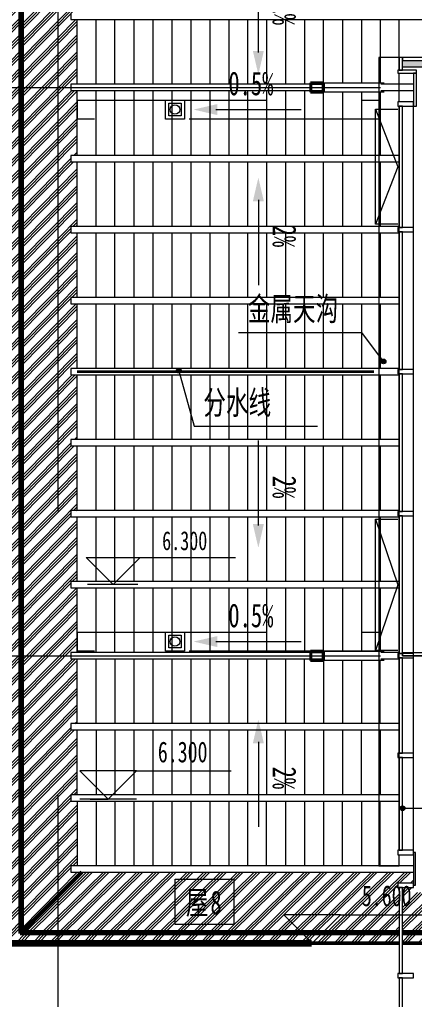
# Model space of a CAD drawing. Header units: millimetres. Extents: x 124696 to 347024, y 412631 to 564609.
# Drawn here: x 138562 to 144812, y 504910 to 520427 of the extents above; entities that cross this region are included whole.
import ezdxf

# ---------------------------------------------------------------- set-up
doc = ezdxf.new("R2010")
doc.units = ezdxf.units.MM
doc.header["$LTSCALE"] = 1500
doc.header["$MEASUREMENT"] = 0
for name, pattern in [('二层平面图$0$Aligning Line', [6.35, 3.175, -3.175]), ('二层平面图$0$IMPORT-216002', [3, 2, -1]), ('二层平面图$0$划线 2mm', [3.6, 2, -1.6]), ('二层平面图$0$虚线_6_3 mm', [9, 6, -3]), ('二层平面图$0$轴网线_12_3_3_3 mm', [21, 12, -3, 3, -3]), ('二层平面图$0$隐藏线', [7.14375, 4.7625, -2.38125])]:
    doc.linetypes.add(name, pattern=pattern)
doc.layers.add('0-建筑底图', color=7, linetype='Continuous')
for name, color, linetype, lineweight in [('二层平面图$0$0-1', 7, 'Continuous', 5), ('二层平面图$0$A-ANNO-IDEN-LEVL', 3, 'Continuous', 15), ('二层平面图$0$A-FLOR-HRAL', 71, 'Continuous', 9), ('二层平面图$0$A-LINE', 7, 'Continuous', 9), ('二层平面图$0$A-LINE-1', 7, '二层平面图$0$IMPORT-216002', 9), ('二层平面图$0$A-LINE-4', 7, '二层平面图$0$Aligning Line', 100), ('二层平面图$0$A-LINE-5', 7, '二层平面图$0$隐藏线', 9), ('二层平面图$0$A-LINE-6', 7, '二层平面图$0$虚线_6_3 mm', 35), ('二层平面图$0$A-NORM-MODEL-1', 9, 'Continuous', 9), ('二层平面图$0$A-ROOF', 241, 'Continuous', 9), ('二层平面图$0$A-ROOF-3', 50, 'Continuous', 50), ('二层平面图$0$A-ROOF-GRID-1', 9, 'Continuous', 9), ('二层平面图$0$A-WALL-2', 170, 'Continuous', 20), ('二层平面图$0$A-WALL-CURT-PANEL-2', 7, 'Continuous', 9), ('二层平面图$0$A-WALL-CURT-PANEL-3', 140, 'Continuous', 9), ('二层平面图$0$A-WALL-CURT-STILE-2', 7, 'Continuous', 9), ('二层平面图$0$A-WALL-CURT-STILE-3', 7, 'Continuous', 9), ('二层平面图$0$A-WINDOW', 51, 'Continuous', 9), ('二层平面图$0$A-WINDOW-1', 51, '二层平面图$0$划线 2mm', 9), ('二层平面图$0$ANNO-DOTE-1', 10, '二层平面图$0$轴网线_12_3_3_3 mm', 15), ('二层平面图$0$ANNO-TEXT', 7, 'Continuous', 15), ('二层平面图$0$ANNO-TEXT-1', 1, 'Continuous', 15), ('二层平面图$0$ANNO-TEXT-2', 210, 'Continuous', 15), ('二层平面图$0$S-BEAM', 4, 'Continuous', 9), ('二层平面图$0$S-BEAM-1', 7, 'Continuous', 9), ('二层平面图$0$S-BEAM-2', 130, 'Continuous', 35), ('二层平面图$0$WALL-HATCH', 252, 'Continuous', 9)]:
    doc.layers.add(name, color=color, linetype=linetype, lineweight=lineweight)
doc.styles.add('二层平面图$0$黑体', font='simhei.ttf', dxfattribs={"width": 0.7, "height": 375})
doc.styles.add('二层平面图$0$黑体_5', font='simhei.ttf', dxfattribs={"width": 0.7, "height": 330})
doc.styles.add('二层平面图$0$黑体_7', font='simhei.ttf', dxfattribs={"width": 0.7, "height": 300})
pattern_1 = [(45, (0, 0), (-132.58252, 132.58252), []), (45, (46.88, 0), (0, 265.16504), []), (45, (-46.88, 0), (0, 265.16504), [])]

# ---------------------------------------------------------------- blocks, each defined once
blk = doc.blocks.new('二层平面图$0$屋顶檐口1 - 屋顶檐口1-2761451-104-2F')
at = {"layer": '二层平面图$0$A-ROOF-GRID-1'}
h = blk.add_hatch(dxfattribs=at)
h.set_pattern_fill('FP_47', color=256, style=0, pattern_type=2)
h.set_pattern_definition(pattern_1)
h.paths.add_polyline_path([(-6750, 49450), (-600, 49450), (-600, 49600), (-6600, 49600), (-6600, 89850), (9000, 89850), (9000, 90000), (-6750, 90000), (-6750, 49568)])
h.paths.add_polyline_path([(8912, 49450), (8965, 49450), (8965, 49600), (-550, 49600), (-550, 49450), (8831, 49450)])
h = blk.add_hatch(dxfattribs=at)
h.set_pattern_fill('FP_47', color=256, style=0, pattern_type=2)
h.set_pattern_definition(pattern_1)
h.paths.add_polyline_path([(298, 49600), (8965, 49600), (8965, 49630), (-550, 49630), (-550, 49600)])
h.paths.add_polyline_path([(-6600, 49600), (-600, 49600), (-600, 49630), (-6570, 49630), (-6570, 89820), (9000, 89820), (9000, 89850), (-6600, 89850), (-6600, 49630)])
h = blk.add_hatch(dxfattribs=at)
h.set_pattern_fill('FP_59', color=256, style=0, pattern_type=2)
h.set_pattern_definition([(45.483, (-164.18, 0), (-130.36585, 132.58287), []), (45.483, (-118.09, 0), (-0.00014, 265.16527), []), (45.483, (-210.27, 0), (-0.00014, 265.16527), [])])
h.paths.add_polyline_path([(-6570, 49630), (-5625, 50575), (-5800, 50575), (-5800, 50675), (-5700, 50675), (-5700, 51700), (-5800, 51700), (-5800, 51800), (-5700, 51800), (-5700, 52825), (-5800, 52825), (-5800, 52925), (-5700, 52925), (-5700, 53950), (-5800, 53950), (-5800, 54050), (-5700, 54050), (-5700, 55075), (-5800, 55075), (-5800, 55175), (-5700, 55175), (-5700, 56200), (-5800, 56200), (-5800, 56300), (-5700, 56300), (-5700, 57325), (-5800, 57325), (-5800, 57425), (-5700, 57425), (-5700, 58450), (-5800, 58450), (-5800, 58550), (-5700, 58550), (-5700, 59575), (-5800, 59575), (-5800, 59675), (-5700, 59675), (-5700, 60700), (-5800, 60700), (-5800, 60800), (-5700, 60800), (-5700, 61825), (-5800, 61825), (-5800, 61925), (-5700, 61925), (-5700, 62950), (-5800, 62950), (-5800, 63050), (-5700, 63050), (-5700, 64075), (-5800, 64075), (-5800, 64175), (-5700, 64175), (-5700, 65200), (-5800, 65200), (-5800, 65300), (-5700, 65300), (-5700, 66325), (-5800, 66325), (-5800, 66425), (-5700, 66425), (-5700, 67450), (-5800, 67450), (-5800, 67550), (-5700, 67550), (-5700, 68575), (-5800, 68575), (-5800, 68675), (-5700, 68675), (-5700, 69700), (-5800, 69700), (-5800, 69800), (-5700, 69800), (-5700, 70825), (-5800, 70825), (-5800, 70925), (-5700, 70925), (-5700, 71950), (-5800, 71950), (-5800, 72050), (-5700, 72050), (-5700, 73075), (-5800, 73075), (-5800, 73175), (-5700, 73175), (-5700, 74200), (-5800, 74200), (-5800, 74300), (-5700, 74300), (-5700, 75325), (-5800, 75325), (-5800, 75425), (-5700, 75425), (-5700, 76450), (-5800, 76450), (-5800, 76550), (-5700, 76550), (-5700, 77575), (-5800, 77575), (-5800, 77675), (-5700, 77675), (-5700, 78700), (-5800, 78700), (-5800, 78800), (-5700, 78800), (-5700, 79825), (-5800, 79825), (-5800, 79925), (-5700, 79925), (-5700, 80950), (-5800, 80950), (-5800, 81050), (-5700, 81050), (-5700, 82075), (-5800, 82075), (-5800, 82175), (-5700, 82175), (-5700, 83200), (-5800, 83200), (-5800, 83300), (-5700, 83300), (-5700, 84325), (-5800, 84325), (-5800, 84425), (-5700, 84425), (-5700, 85450), (-5800, 85450), (-5800, 85550), (-5700, 85550), (-5700, 86575), (-5800, 86575), (-5800, 86675), (-5700, 86675), (-5700, 87700), (-5800, 87700), (-5800, 87800), (-5700, 87800), (-5700, 88825), (-5800, 88825), (-5800, 88925), (-5675, 88925), (-6570, 89820), (-6570, 50575)])
h = blk.add_hatch(dxfattribs=at)
h.set_pattern_fill('FP_60', color=256, style=0, pattern_type=2)
h.set_pattern_definition([(44.517, (0, 1699.22), (-132.5829, 130.36585), []), (44.517, (46.88, 1699.22), (0.00024, 260.73226), []), (44.517, (-46.88, 1699.22), (0.00024, 260.73226), [])])
h.paths.add_polyline_path([(-6570, 49630), (-600, 49630), (-600, 50330), (-625, 50330), (-625, 50400), (-375, 50400), (-375, 50575), (-5625, 50575), (-5800, 50400)])
h.paths.add_polyline_path([(2215, 49630), (8965, 49630), (8966, 50138), (8972, 50159), (8984, 50173), (9000, 50179), (9000, 50250), (6785, 50250), (6785, 50225), (6715, 50225), (6715, 50250), (4535, 50250), (4535, 50225), (4465, 50225), (4465, 50250), (2285, 50250), (2285, 50225), (2215, 50225), (2215, 50250), (35, 50250), (35, 50225), (-35, 50225), (-35, 50250), (-345, 50250), (-345, 50365), (-375, 50365), (-375, 50330), (-550, 50330), (-550, 49630), (1679, 49630)])
h.paths.add_polyline_path([(8625, 50350), (8675, 50350), (8675, 50400), (8625, 50400)])
h.paths.add_polyline_path([(8625, 50400), (8625, 50475), (8400, 50475), (8400, 50400), (8582, 50400)])
at = {"layer": '二层平面图$0$A-ROOF-3'}
for p, q in [((-6600, 49600), (-6600, 89850)), ((-6570, 49630), (-6570, 89820)), ((-6570, 49630), (-5625, 50575)), ((-600, 49600), (-6600, 49600)), ((-600, 49630), (-6570, 49630)), ((8965, 49630), (-550, 49630)), ((8965, 49600), (-550, 49600)), ((-600, 49450), (-6750, 49450)), ((8965, 49450), (-550, 49450))]:
    blk.add_line(p, q, dxfattribs=at)
blk = doc.blocks.new('二层平面图$0$SHS-Roof-center_rvt-1-104-2F')
at = {"layer": '二层平面图$0$A-NORM-MODEL-1'}
for p, q in [((-5800, 64175), (-5800, 64075)), ((-5800, 64075), (0, 64075)), ((-5700, 63050), (-5700, 64075)), ((-5400, 63050), (-5400, 64075)), ((-5100, 63050), (-5100, 64075)), ((-4800, 64075), (-4800, 63050)), ((-4500, 64075), (-4500, 63050)), ((-4200, 64075), (-4200, 63050)), ((-3900, 64075), (-3900, 63050)), ((-3600, 64075), (-3600, 63050)), ((-3300, 64075), (-3300, 63050)), ((-3000, 64075), (-3000, 63050)), ((-2700, 64075), (-2700, 63050)), ((-2400, 64075), (-2400, 63050)), ((-2100, 64075), (-2100, 63050)), ((-1800, 63075), (-1800, 64075)), ((-1500, 64075), (-1500, 63075)), ((-1200, 64075), (-1200, 63075)), ((-900, 64075), (-900, 63075)), ((-600, 63475), (-600, 64075)), ((-600, 63050), (-600, 63225)), ((-5800, 63050), (-5800, 62950)), ((-2006, 63050), (-5800, 63050)), ((-375, 63050), (-894, 63050)), ((-5800, 62950), (-2006, 62950)), ((-5700, 61925), (-5700, 62950)), ((-5400, 61925), (-5400, 62950)), ((-5100, 61925), (-5100, 62950)), ((-4800, 62950), (-4800, 61925)), ((-4500, 62950), (-4500, 61925)), ((-4200, 62950), (-4200, 61925)), ((-3900, 62950), (-3900, 61925)), ((-3600, 62950), (-3600, 61925)), ((-3300, 62950), (-3300, 61925)), ((-3000, 62950), (-3000, 61925)), ((-2700, 62950), (-2700, 61925)), ((-2400, 62950), (-2400, 61925)), ((-2100, 62950), (-2100, 61925)), ((-1800, 61925), (-1800, 62925)), ((-1500, 62925), (-1500, 61925)), ((-1200, 62925), (-1200, 61925)), ((-900, 62925), (-900, 61925)), ((-894, 62950), (-375, 62950)), ((-600, 62775), (-600, 62950)), ((-5800, 61925), (-5800, 61825)), ((-600, 61925), (-5800, 61925)), ((-5800, 61825), (-600, 61825)), ((-5700, 60800), (-5700, 61825)), ((-5400, 60800), (-5400, 61825)), ((-5100, 60800), (-5100, 61825)), ((-4800, 61825), (-4800, 60800)), ((-4500, 61825), (-4500, 60800)), ((-4200, 61825), (-4200, 60800)), ((-3900, 61825), (-3900, 60800)), ((-3600, 61825), (-3600, 60800)), ((-3300, 61825), (-3300, 60800)), ((-3000, 61825), (-3000, 60800)), ((-2700, 61825), (-2700, 60800)), ((-2400, 61825), (-2400, 60800)), ((-2100, 61825), (-2100, 60800)), ((-1800, 60800), (-1800, 61825)), ((-1500, 61825), (-1500, 60800)), ((-1200, 61825), (-1200, 60800)), ((-900, 61825), (-900, 60800)), ((-5800, 60800), (-5800, 60700)), ((-600, 60800), (-5800, 60800)), ((-5800, 60700), (-600, 60700)), ((-5700, 59675), (-5700, 60700)), ((-5400, 59675), (-5400, 60700)), ((-5100, 59675), (-5100, 60700)), ((-4800, 60700), (-4800, 59675)), ((-4500, 60700), (-4500, 59675)), ((-4200, 60700), (-4200, 59675)), ((-3900, 60700), (-3900, 59675)), ((-3600, 60700), (-3600, 59675)), ((-3300, 60700), (-3300, 59675)), ((-3000, 60700), (-3000, 59675)), ((-2700, 60700), (-2700, 59675)), ((-2400, 60700), (-2400, 59675)), ((-2100, 60700), (-2100, 59675)), ((-1800, 59675), (-1800, 60700)), ((-1500, 60700), (-1500, 59675)), ((-1200, 60700), (-1200, 59675)), ((-900, 60700), (-900, 59675)), ((-5800, 59675), (-5800, 59575)), ((-600, 59675), (-5800, 59675)), ((-5800, 59575), (-600, 59575)), ((-5700, 58550), (-5700, 59575)), ((-5400, 58550), (-5400, 59575)), ((-5100, 58550), (-5100, 59575)), ((-4800, 59575), (-4800, 58550)), ((-4500, 59575), (-4500, 58550)), ((-4200, 59575), (-4200, 58550)), ((-3900, 59575), (-3900, 58550)), ((-3600, 59575), (-3600, 58550)), ((-3300, 59575), (-3300, 58550)), ((-3000, 59575), (-3000, 58550)), ((-2700, 59575), (-2700, 58550)), ((-2400, 59575), (-2400, 58550)), ((-2100, 59575), (-2100, 58550)), ((-1800, 58550), (-1800, 59575)), ((-1500, 59575), (-1500, 58550)), ((-1200, 59575), (-1200, 58550)), ((-900, 59575), (-900, 58550)), ((-5800, 58550), (-5800, 58450)), ((-600, 58550), (-5800, 58550)), ((-5800, 58450), (-600, 58450)), ((-5700, 57425), (-5700, 58450)), ((-5400, 57425), (-5400, 58450)), ((-5100, 57425), (-5100, 58450)), ((-4800, 58450), (-4800, 57425)), ((-4500, 58450), (-4500, 57425)), ((-4200, 58450), (-4200, 57425)), ((-3900, 58450), (-3900, 57425)), ((-3600, 58450), (-3600, 57425)), ((-3300, 58450), (-3300, 57425)), ((-3000, 58450), (-3000, 57425)), ((-2700, 58450), (-2700, 57425)), ((-2400, 58450), (-2400, 57425)), ((-2100, 58450), (-2100, 57425)), ((-1800, 57425), (-1800, 58450)), ((-1500, 58450), (-1500, 57425)), ((-1200, 58450), (-1200, 57425)), ((-900, 58450), (-900, 57425)), ((-5800, 57425), (-5800, 57325)), ((-600, 57425), (-5800, 57425)), ((-5800, 57325), (-600, 57325)), ((-5700, 56300), (-5700, 57325)), ((-5400, 56300), (-5400, 57325)), ((-5100, 56300), (-5100, 57325)), ((-4800, 57325), (-4800, 56300)), ((-4500, 57325), (-4500, 56300)), ((-4200, 57325), (-4200, 56300)), ((-3900, 57325), (-3900, 56300)), ((-3600, 57325), (-3600, 56300)), ((-3300, 57325), (-3300, 56300)), ((-3000, 57325), (-3000, 56300)), ((-2700, 57325), (-2700, 56300)), ((-2400, 57325), (-2400, 56300)), ((-2100, 57325), (-2100, 56300)), ((-1800, 56300), (-1800, 57325)), ((-1500, 57325), (-1500, 56300)), ((-1200, 57325), (-1200, 56300)), ((-900, 57325), (-900, 56300)), ((-5800, 56300), (-5800, 56200)), ((-600, 56300), (-5800, 56300)), ((-5800, 56200), (-600, 56200)), ((-5700, 55175), (-5700, 56200)), ((-5400, 55175), (-5400, 56200)), ((-5100, 55175), (-5100, 56200)), ((-4800, 56200), (-4800, 55175)), ((-4500, 56200), (-4500, 55175)), ((-4200, 56200), (-4200, 55175)), ((-3900, 56200), (-3900, 55175)), ((-3600, 56200), (-3600, 55175)), ((-3300, 56200), (-3300, 55175)), ((-3000, 56200), (-3000, 55175)), ((-2700, 56200), (-2700, 55175)), ((-2400, 56200), (-2400, 55175)), ((-2100, 56200), (-2100, 55175)), ((-1800, 55175), (-1800, 56200)), ((-1500, 56200), (-1500, 55175)), ((-1200, 56200), (-1200, 55175)), ((-900, 56200), (-900, 55175)), ((-5800, 55175), (-5800, 55075)), ((-600, 55175), (-5800, 55175)), ((-5800, 55075), (-600, 55075)), ((-5700, 54050), (-5700, 55075)), ((-5400, 54050), (-5400, 55075)), ((-5100, 54050), (-5100, 55075)), ((-4800, 55075), (-4800, 54050)), ((-4500, 55075), (-4500, 54050)), ((-4200, 55075), (-4200, 54050)), ((-3900, 55075), (-3900, 54050)), ((-3600, 55075), (-3600, 54050)), ((-3300, 55075), (-3300, 54050)), ((-3000, 55075), (-3000, 54050)), ((-2700, 55075), (-2700, 54050)), ((-2400, 55075), (-2400, 54050)), ((-2100, 55075), (-2100, 54050)), ((-1800, 54075), (-1800, 55075)), ((-1500, 55075), (-1500, 54075)), ((-1200, 55075), (-1200, 54075)), ((-900, 55075), (-900, 54075)), ((-5800, 54050), (-5800, 53950)), ((-2006, 54050), (-5800, 54050)), ((-600, 54050), (-894, 54050)), ((-5800, 53950), (-2006, 53950)), ((-5700, 52925), (-5700, 53950)), ((-5400, 52925), (-5400, 53950)), ((-5100, 53950), (-5100, 52925)), ((-4800, 53950), (-4800, 52925)), ((-4500, 53950), (-4500, 52925)), ((-4200, 53950), (-4200, 52925)), ((-3900, 53950), (-3900, 52925)), ((-3600, 53950), (-3600, 52925)), ((-3300, 53950), (-3300, 52925)), ((-3000, 53950), (-3000, 52925)), ((-2700, 53950), (-2700, 52925)), ((-2400, 53950), (-2400, 52925)), ((-2100, 52925), (-2100, 53950)), ((-1800, 53925), (-1800, 52925)), ((-1500, 53925), (-1500, 52925)), ((-1200, 53925), (-1200, 52925)), ((-900, 52925), (-900, 53925)), ((-894, 53950), (-600, 53950)), ((-5800, 52925), (-5800, 52825)), ((-600, 52925), (-5800, 52925)), ((-5800, 52825), (-600, 52825)), ((-5700, 51800), (-5700, 52825)), ((-5400, 52825), (-5400, 51800)), ((-5100, 52825), (-5100, 51800)), ((-4800, 52825), (-4800, 51800)), ((-4500, 52825), (-4500, 51800)), ((-4200, 52825), (-4200, 51800)), ((-3900, 52825), (-3900, 51800)), ((-3600, 52825), (-3600, 51800)), ((-3300, 52825), (-3300, 51800)), ((-3000, 52825), (-3000, 51800)), ((-2700, 52825), (-2700, 51800)), ((-2400, 51800), (-2400, 52825)), ((-2100, 52825), (-2100, 51800)), ((-1800, 52825), (-1800, 51800)), ((-1500, 52825), (-1500, 51800)), ((-1200, 51800), (-1200, 52825)), ((-900, 52825), (-900, 51800)), ((-5800, 51800), (-5800, 51700)), ((-600, 51800), (-5800, 51800)), ((-5800, 51700), (-600, 51700)), ((-5700, 51700), (-5700, 50675)), ((-5400, 51700), (-5400, 50675)), ((-5100, 51700), (-5100, 50675)), ((-4800, 51700), (-4800, 50675)), ((-4500, 51700), (-4500, 50675)), ((-4200, 51700), (-4200, 50675)), ((-3900, 51700), (-3900, 50675)), ((-3600, 51700), (-3600, 50675)), ((-3300, 51700), (-3300, 50675)), ((-3000, 51700), (-3000, 50675)), ((-2700, 50675), (-2700, 51700)), ((-2400, 51700), (-2400, 50675)), ((-2100, 51700), (-2100, 50675)), ((-1800, 51700), (-1800, 50675)), ((-1500, 50675), (-1500, 51700)), ((-1200, 51700), (-1200, 50675)), ((-900, 50675), (-900, 51700)), ((-5800, 50675), (-5800, 50575)), ((-375, 50675), (-5800, 50675)), ((-5800, 50575), (-375, 50575))]:
    blk.add_line(p, q, dxfattribs=at)
at = {"layer": '二层平面图$0$A-ROOF'}
blk.add_blockref('二层平面图$0$屋顶檐口1 - 屋顶檐口1-2761451-104-2F', (0, 0), dxfattribs=at)
blk = doc.blocks.new('二层平面图$0$S-梁-钢-箱形1 - _-150x150x10x10-2196449-104-2F')
at = {"layer": '二层平面图$0$S-BEAM-1'}
h = blk.add_hatch(color=256, dxfattribs=at)
h.paths.add_polyline_path([(-1794, 62925), (-1794, 63075), (-2006, 63075), (-2006, 62925)])
h.paths.add_polyline_path([(-1808, 62935), (-1992, 62935), (-1992, 63065), (-1808, 63065)])
for p, q in [((-1794, 63075), (-839, 63075)), ((-839, 62925), (-1794, 62925))]:
    blk.add_line(p, q, dxfattribs=at)
at = {"layer": '二层平面图$0$S-BEAM-2'}
for p, q in [((-1794, 63075), (-2006, 63075)), ((-2006, 63075), (-2006, 62925)), ((-1992, 62935), (-1992, 63065)), ((-1992, 63065), (-1808, 63065)), ((-1808, 63065), (-1808, 62935)), ((-1794, 62925), (-1794, 63075)), ((-2006, 62925), (-1794, 62925)), ((-1808, 62935), (-1992, 62935))]:
    blk.add_line(p, q, dxfattribs=at)
blk = doc.blocks.new('二层平面图$0$SHS-Structure-Center_rvt-1-104-2F')
at = {"layer": '二层平面图$0$S-BEAM'}
for p in [(0, 0), (0, -9000)]:
    blk.add_blockref('二层平面图$0$S-梁-钢-箱形1 - _-150x150x10x10-2196449-104-2F', p, dxfattribs=at)
blk = doc.blocks.new('二层平面图$0$矩形竖梃 - 幕墙龙骨_70_250-12648378-104-2F')
at = {"layer": '二层平面图$0$A-WALL-CURT-STILE-3'}
for p, q in [((-35, 225), (35, 225)), ((-35, -25), (-35, 225)), ((35, 225), (35, -25)), ((35, -25), (-35, -25))]:
    blk.add_line(p, q, dxfattribs=at)
blk = doc.blocks.new('二层平面图$0$系统嵌板 - 深灰色蜂窝铝板-12125649-104-2F')
at = {"layer": '二层平面图$0$A-WALL-CURT-PANEL-3'}
for p, q in [((260, 50), (-260, 50)), ((-260, 50), (-260, 0)), ((-260, 0), (260, 0)), ((260, 0), (260, 50))]:
    blk.add_line(p, q, dxfattribs=at)
blk = doc.blocks.new('二层平面图$0$系统嵌板 - 深灰色蜂窝铝板-12126403-104-2F')
at = {"layer": '二层平面图$0$A-WALL-CURT-PANEL-3'}
for p, q in [((150, 50), (-150, 50)), ((-150, 50), (-150, 0)), ((-150, 0), (150, 0)), ((150, 0), (150, 50))]:
    blk.add_line(p, q, dxfattribs=at)
blk = doc.blocks.new('二层平面图$0$系统嵌板 - 00S-玻璃-V31-104-2F')
at = {"layer": '二层平面图$0$A-WALL-CURT-PANEL-3'}
for p, q in [((960, 0), (-960, 0)), ((-960, 0), (-960, -50)), ((960, -50), (960, 0)), ((-960, -50), (960, -50))]:
    blk.add_line(p, q, dxfattribs=at)
blk = doc.blocks.new('二层平面图$0$系统嵌板 - 00S-玻璃-13162144-104-2F')
at = {"layer": '二层平面图$0$A-WALL-CURT-PANEL-3'}
for p, q in [((735, 0), (-735, 0)), ((-735, 0), (-735, -50)), ((735, -50), (735, 0)), ((-735, -50), (735, -50))]:
    blk.add_line(p, q, dxfattribs=at)
blk = doc.blocks.new('二层平面图$0$矩形竖梃 - 幕墙龙骨_70_250-11634305-104-2F')
at = {"layer": '二层平面图$0$A-WALL-CURT-STILE-3'}
for p, q in [((-35, 225), (35, 225)), ((-35, -25), (-35, 225)), ((35, 225), (35, -25)), ((35, -25), (-35, -25))]:
    blk.add_line(p, q, dxfattribs=at)
blk = doc.blocks.new('二层平面图$0$系统嵌板 - 00S-玻璃-12648651-104-2F')
at = {"layer": '二层平面图$0$A-WALL-CURT-PANEL-3'}
for p, q in [((680, 0), (-680, 0)), ((-680, 0), (-680, -50)), ((680, -50), (680, 0)), ((-680, -50), (680, -50))]:
    blk.add_line(p, q, dxfattribs=at)
blk = doc.blocks.new('二层平面图$0$A-嵌板_上悬铝窗 - 幕墙上悬开启-12494508-104-2F')
at = {"layer": '二层平面图$0$A-WINDOW-1'}
for p, q in [((0, 25), (-1040, 375)), ((-1040, 375), (1040, 375)), ((-1040, 25), (-1040, 375)), ((1040, 375), (0, 25)), ((1040, 375), (1040, 25))]:
    blk.add_line(p, q, dxfattribs=at)
blk = doc.blocks.new('二层平面图$0$A-嵌板_上悬铝窗 - 幕墙上悬开启-12648506-104-2F')
at = {"layer": '二层平面图$0$A-WINDOW-1'}
for p, q in [((0, 25), (-910, 375)), ((-910, 375), (910, 375)), ((-910, 25), (-910, 375)), ((910, 375), (0, 25)), ((910, 375), (910, 25))]:
    blk.add_line(p, q, dxfattribs=at)
blk = doc.blocks.new('二层平面图$0$系统嵌板 - 00S-玻璃-12648677-104-2F')
at = {"layer": '二层平面图$0$A-WALL-CURT-PANEL-3'}
for p, q in [((1087.5, 0), (-1087.5, 0)), ((-1087.5, 0), (-1087.5, -50)), ((1087.5, -50), (1087.5, 0)), ((-1087.5, -50), (1087.5, -50))]:
    blk.add_line(p, q, dxfattribs=at)
blk = doc.blocks.new('二层平面图$0$系统嵌板 - 深灰色蜂窝铝板_中凹槽_-11874423-104-2F')
at = {"layer": '二层平面图$0$A-WALL-CURT-PANEL-3'}
for p, q in [((260, -225), (-260, -225)), ((-260, -225), (-260, -255)), ((-260, -255), (260, -255)), ((260, -255), (260, -225))]:
    blk.add_line(p, q, dxfattribs=at)
blk = doc.blocks.new('二层平面图$0$系统嵌板 - 00S-玻璃-13162148-104-2F')
at = {"layer": '二层平面图$0$A-WALL-CURT-PANEL-3'}
for p, q in [((752.5, 0), (-752.5, 0)), ((-752.5, 0), (-752.5, -50)), ((752.5, -50), (752.5, 0)), ((-752.5, -50), (752.5, -50))]:
    blk.add_line(p, q, dxfattribs=at)
blk = doc.blocks.new('二层平面图$0$系统嵌板 - 00S-玻璃-12648439-104-2F')
at = {"layer": '二层平面图$0$A-WALL-CURT-PANEL-3'}
for p, q in [((1090, 0), (-1090, 0)), ((-1090, 0), (-1090, -50)), ((1090, -50), (1090, 0)), ((-1090, -50), (1090, -50))]:
    blk.add_line(p, q, dxfattribs=at)
blk = doc.blocks.new('二层平面图$0$矩形竖梃 - 幕墙龙骨_70_250-12648441-104-2F')
at = {"layer": '二层平面图$0$A-WALL-CURT-STILE-3'}
for p, q in [((-70, 225), (0, 225)), ((-70, -25), (-70, 225)), ((0, 225), (0, -25)), ((0, -25), (-70, -25))]:
    blk.add_line(p, q, dxfattribs=at)
blk = doc.blocks.new('二层平面图$0$顶部扶栏类型 - 顶部扶栏_内部_-6831250-104-2F')
at = {"layer": '二层平面图$0$A-FLOR-HRAL'}
for p, q in [((-550, 54000), (-550, 54050)), ((-550, 54050), (2850, 54050)), ((2850, 54000), (-550, 54000)), ((2850, 54050), (2850, 54000))]:
    blk.add_line(p, q, dxfattribs=at)
blk = doc.blocks.new('二层平面图$0$顶部扶栏类型 - 顶部扶栏_内部_-V178-104-2F')
at = {"layer": '二层平面图$0$A-FLOR-HRAL'}
for p, q in [((-550, 54050), (-550, 54000)), ((-550, 54050), (2850, 54050)), ((-550, 54000), (2850, 54000)), ((2850, 54050), (2850, 54000))]:
    blk.add_line(p, q, dxfattribs=at)
blk = doc.blocks.new('二层平面图$0$钢板肋 - 钢板肋-7805324-104-2F')
at = {"layer": '二层平面图$0$A-WALL-CURT-PANEL-2'}
for p, q in [((392, -814), (396, -807)), ((392, -814), (511, -879)), ((515, -872), (396, -807)), ((511, -879), (515, -872)), ((511, -879), (2483, -1963)), ((2487, -1956), (515, -872)), ((2487, -1956), (2483, -1963)), ((2483, -1963), (2619, -2037)), ((2623, -2030), (2487, -1956)), ((2619, -2037), (2623, -2030))]:
    blk.add_line(p, q, dxfattribs=at)
blk = doc.blocks.new('二层平面图$0$系统嵌板 - 白色艾特板-12966762-104-2F')
at = {"layer": '二层平面图$0$A-WALL-CURT-PANEL-3'}
for p, q in [((273, 0), (-273, 0)), ((-273, 0), (-273, -50)), ((273, -50), (273, 0)), ((-273, -50), (273, -50))]:
    blk.add_line(p, q, dxfattribs=at)
blk = doc.blocks.new('二层平面图$0$系统嵌板 - 深灰色蜂窝铝板-11925147-104-2F')
at = {"layer": '二层平面图$0$A-WALL-CURT-PANEL-3'}
for p, q in [((100, 50), (-100, 50)), ((-100, 50), (-100, 0)), ((-100, 0), (100, 0)), ((100, 0), (100, 50))]:
    blk.add_line(p, q, dxfattribs=at)
blk = doc.blocks.new('二层平面图$0$符号排水箭头_虚线 - 排水箭头-5917014-104-2F')
at = {"layer": '二层平面图$0$ANNO-TEXT'}
blk.add_hatch(color=256, dxfattribs=at).paths.add_polyline_path([(2.5, 0.58), (2.5, -0.58), (0, 0)])
at = {"layer": '二层平面图$0$ANNO-TEXT-2'}
blk.add_line((2.34, 0), (11.34, 0), dxfattribs=at)
blk = doc.blocks.new('二层平面图$0$符号排水箭头_虚线 - 排水箭头-5936943-104-2F')
at = {"layer": '二层平面图$0$ANNO-TEXT'}
blk.add_hatch(color=256, dxfattribs=at).paths.add_polyline_path([(2.5, -0.58), (0, 0), (2.5, 0.58)])
at = {"layer": '二层平面图$0$ANNO-TEXT-2'}
blk.add_line((2.34, 0), (11.34, 0), dxfattribs=at)
blk = doc.blocks.new('二层平面图$0$00_引注_规范_ - 00_引注_规范_-5758521-104-2F')
at = {"layer": '二层平面图$0$ANNO-TEXT'}
for p, q in [((0, 0), (8, 0)), ((8, 0), (13, 0))]:
    blk.add_line(p, q, dxfattribs=at)
blk = doc.blocks.new('二层平面图$0$高程点 - 高程点符号-322107-104-2F')
at = {"layer": '二层平面图$0$A-ANNO-IDEN-LEVL'}
for p, q in [((-3, 3), (-13, 3)), ((-3, 3), (3, 3)), ((0, 0), (-3, 3)), ((0, 0), (3, 3)), ((-3, 0), (2.99, 0))]:
    blk.add_line(p, q, dxfattribs=at)
blk = doc.blocks.new('二层平面图')
at = {"layer": '二层平面图$0$ANNO-TEXT'}
h = blk.add_hatch(color=8, dxfattribs=at)
edge = h.paths.add_edge_path()
edge.add_arc((-849.2, 58661.9), 37.5, 0, 360)
h = blk.add_hatch(color=8, dxfattribs=at)
edge = h.paths.add_edge_path()
edge.add_arc((-4089.1, 58513.3), 37.5, 0, 360)
at = {"layer": '二层平面图$0$ANNO-TEXT-1'}
h = blk.add_hatch(color=8, dxfattribs=at)
edge = h.paths.add_edge_path()
edge.add_arc((-547.8, 51586.3), 37.5, 0, 360)
at = {"layer": '二层平面图$0$WALL-HATCH'}
h = blk.add_hatch(dxfattribs=at)
h.set_pattern_fill('FP_125', color=8, angle=-113.578, style=0, pattern_type=2)
h.set_pattern_definition([(246.422, (34899.556, 63417.38), (-0.21196, -152.88676), [26.213, -13.882, 69.19, -13.882, -42.855]), (246.422, (34899.556, 63417.38), (-0.21196, -152.88676), [-123.167, 26.213, -16.642]), (293.58, (34939.474, 63417.38), (66.51436, -0.00144), [26.213, -13.882, 69.26, -13.882, -42.855]), (293.58, (34939.474, 63417.38), (66.51436, -0.00144), [-123.237, 26.213, -16.642]), (180, (34939.47, 63417.38), (-9e-12, -152.4), [39.907, -26.604]), (180, (34906.22, 63280.22), (-9e-12, -152.4), [39.907, -26.604]), (270, (34950, 63393.26), (66.513, -4e-12), [12.722, -139.678]), (270, (34916.744, 63317.06), (66.513, -4e-12), [12.722, -139.678]), (270, (34889.04, 63393.26), (66.513, -4e-12), [12.722, -139.678]), (270, (34855.784, 63317.06), (66.513, -4e-12), [12.722, -139.678])])
h.paths.add_polyline_path([(-392, 63325), (26725, 63325), (26725, 63425), (-550, 63425), (-550, 63325)])
at = {"layer": '二层平面图$0$A-ANNO-IDEN-LEVL', "color": 8}
for p, q in [((-5490.9, 51728), (-5271.5, 51728)), ((-5271.5, 51728), (-5208.4, 51728)), ((-2378.6, 49450), (-2194.8, 49450)), ((-2194.8, 49450), (-1979, 49450))]:
    blk.add_line(p, q, dxfattribs=at)
at = {"layer": '二层平面图$0$A-LINE', "color": 8}
for p, q in [((-600, 63475), (-925, 63475)), ((-925, 63475), (-925, 50675)), ((-600, 63275), (-600, 63475)), ((-600, 62775), (-600, 63225)), ((-4250, 62750), (-4050, 62750)), ((-4250, 62550), (-4250, 62750)), ((-4050, 62750), (-4050, 62550)), ((-925, 62800), (-925, 62500)), ((-600, 50920), (-600, 62705)), ((-375, 50920), (-375, 62705)), ((-4050, 62550), (-4250, 62550)), ((-5554.2, 55558.8), (-3194.2, 55558.8)), ((-5554.2, 55558.8), (-5126.9, 55131.4)), ((-5126.9, 55131.4), (-4699.5, 55558.8)), ((-4736.9, 55131.4), (-5536.9, 55131.4)), ((-4250, 54325), (-4050, 54325)), ((-4250, 54125), (-4250, 54325)), ((-4050, 54325), (-4050, 54125)), ((-925, 54375), (-925, 54075)), ((-4050, 54125), (-4250, 54125)), ((-600, 50675), (-600, 50850)), ((-925, 50675), (-600, 50675))]:
    blk.add_line(p, q, dxfattribs=at)
for centre in [(-4150, 62650), (-4150, 54225)]:
    blk.add_circle(centre, 75, dxfattribs=at)
at = {"layer": '二层平面图$0$A-LINE-1', "color": 8}
for p, q in [((-5700, 62800), (-925, 62800)), ((-5700, 62800), (-5700, 62500)), ((-925, 62500), (-5700, 62500)), ((-5700, 54375), (-925, 54375)), ((-5700, 54375), (-5700, 54075)), ((-925, 54075), (-5700, 54075))]:
    blk.add_line(p, q, dxfattribs=at)
at = {"layer": '二层平面图$0$A-LINE-4', "color": 8}
blk.add_line((-6750, 49450), (-475, 49450), dxfattribs=at)
at = {"layer": '二层平面图$0$A-LINE-5', "color": 8}
for p, q in [((-4300, 62800), (-4000, 62800)), ((-4300, 62500), (-4300, 62800)), ((-4000, 62800), (-4000, 62500)), ((-4000, 62500), (-4300, 62500)), ((-4300, 54375), (-4000, 54375)), ((-4300, 54075), (-4300, 54375)), ((-4000, 54375), (-4000, 54075)), ((-4000, 54075), (-4300, 54075))]:
    blk.add_line(p, q, dxfattribs=at)
at = {"layer": '二层平面图$0$A-LINE-6', "color": 8}
blk.add_line((-5700, 58500), (-1000, 58500), dxfattribs=at)
at = {"layer": '二层平面图$0$A-WALL-2', "color": 8}
for p, q in [((-550, 63325), (-550, 63425)), ((-550, 63425), (26725, 63425)), ((-550, 63325), (26725, 63325))]:
    blk.add_line(p, q, dxfattribs=at)
at = {"layer": '二层平面图$0$ANNO-DOTE-1', "color": 8}
for p, q in [((-6000, -6710.3), (-6000, 106757.2)), ((-18896.2, 63000), (161528.2, 63000)), ((-18896.2, 54000), (161528.2, 54000))]:
    blk.add_line(p, q, dxfattribs=at)
at = {"layer": '二层平面图$0$ANNO-TEXT', "color": 8}
for p, q in [((-849.2, 58661.9), (-1193.5, 59121.4)), ((-4089.1, 58513.3), (-3846.7, 57636.9))]:
    blk.add_line(p, q, dxfattribs=at)
for centre in [(-849.2, 58661.9), (-4089.1, 58513.3)]:
    blk.add_circle(centre, 37.5, dxfattribs=at)
at = {"layer": '二层平面图$0$ANNO-TEXT-1', "color": 8}
blk.add_line((-547.8, 51586.3), (4550.9, 51586.3), dxfattribs=at)
at = {"layer": '二层平面图$0$ANNO-TEXT-1', "color": 8, "flags": 128}
blk.add_lwpolyline([(-4144.8, 50460.5), (-3219.4, 50460.5), (-3219.4, 49746.5), (-4144.8, 49746.5)], close=True, dxfattribs=at)
at = {"layer": '二层平面图$0$ANNO-TEXT-1', "color": 8}
blk.add_circle((-547.8, 51586.3), 37.5, dxfattribs=at)
at = {"layer": '二层平面图$0$0-1', "color": 8}
for name in ['二层平面图$0$SHS-Roof-center_rvt-1-104-2F', '二层平面图$0$SHS-Structure-Center_rvt-1-104-2F']:
    blk.add_blockref(name, (0, 0), dxfattribs=at)
at = {"layer": '二层平面图$0$A-ANNO-IDEN-LEVL', "color": 8, "extrusion": (0, 0, -1), "xscale": 149.9999999999999, "yscale": 149.9999999999999, "zscale": 149.9999999999999}
for p in [(5208.4, 51728), (1979, 49450)]:
    blk.add_blockref('二层平面图$0$高程点 - 高程点符号-322107-104-2F', p, dxfattribs=at)
at = {"layer": '二层平面图$0$A-FLOR-HRAL', "color": 8}
for name in ['二层平面图$0$顶部扶栏类型 - 顶部扶栏_内部_-6831250-104-2F', '二层平面图$0$顶部扶栏类型 - 顶部扶栏_内部_-V178-104-2F']:
    blk.add_blockref(name, (0, 0), dxfattribs=at)
at = {"layer": '二层平面图$0$A-WALL-CURT-PANEL-2', "color": 8}
for name, p, rotation in [('二层平面图$0$系统嵌板 - 深灰色蜂窝铝板-11925147-104-2F', (-600, 63375), 269.9999999999999), ('二层平面图$0$系统嵌板 - 深灰色蜂窝铝板-12125649-104-2F', (-375, 62965), 269.9999999999999), ('二层平面图$0$系统嵌板 - 00S-玻璃-V31-104-2F', (-600, 61745), 89.99999999999991), ('二层平面图$0$系统嵌板 - 00S-玻璃-12648439-104-2F', (-600, 59625), 89.99999999999991), ('二层平面图$0$系统嵌板 - 00S-玻璃-12648439-104-2F', (-600, 57375), 89.99999999999991), ('二层平面图$0$系统嵌板 - 00S-玻璃-12648439-104-2F', (-600, 55125), 89.99999999999991), ('二层平面图$0$系统嵌板 - 00S-玻璃-13162148-104-2F', (-600, 53212.5), 89.99999999999991), ('二层平面图$0$钢板肋 - 钢板肋-7805324-104-2F', (-6604.2, 54130.8), 298.778620619887), ('二层平面图$0$系统嵌板 - 00S-玻璃-13162144-104-2F', (-600, 51655), 89.99999999999991), ('二层平面图$0$系统嵌板 - 深灰色蜂窝铝板_中凹槽_-11874423-104-2F', (-600, 50625), 89.99999999999991), ('二层平面图$0$系统嵌板 - 00S-玻璃-12648651-104-2F', (-600, 49650), 89.99999999999991), ('二层平面图$0$系统嵌板 - 00S-玻璃-12648677-104-2F', (-600, 47812.5), 89.99999999999991)]:
    blk.add_blockref(name, p, dxfattribs=dict(at, rotation=rotation))
for name, p in [('二层平面图$0$系统嵌板 - 白色艾特板-12966762-104-2F', (-277, 63475)), ('二层平面图$0$系统嵌板 - 深灰色蜂窝铝板-12126403-104-2F', (-475, 63225))]:
    blk.add_blockref(name, p, dxfattribs=at)
at = {"layer": '二层平面图$0$A-WALL-CURT-STILE-2', "color": 8, "extrusion": (0, 0, -1), "rotation": 90.0000000000001}
for name, p in [('二层平面图$0$矩形竖梃 - 幕墙龙骨_70_250-12648441-104-2F', (600, 62775)), ('二层平面图$0$矩形竖梃 - 幕墙龙骨_70_250-12648378-104-2F', (600, 60750)), ('二层平面图$0$矩形竖梃 - 幕墙龙骨_70_250-12648378-104-2F', (600, 58500)), ('二层平面图$0$矩形竖梃 - 幕墙龙骨_70_250-12648378-104-2F', (600, 56250)), ('二层平面图$0$矩形竖梃 - 幕墙龙骨_70_250-12648378-104-2F', (600, 54000)), ('二层平面图$0$矩形竖梃 - 幕墙龙骨_70_250-12648378-104-2F', (600, 52425)), ('二层平面图$0$矩形竖梃 - 幕墙龙骨_70_250-12648378-104-2F', (600, 50885)), ('二层平面图$0$矩形竖梃 - 幕墙龙骨_70_250-11634305-104-2F', (600, 50365)), ('二层平面图$0$矩形竖梃 - 幕墙龙骨_70_250-11634305-104-2F', (600, 48935))]:
    blk.add_blockref(name, p, dxfattribs=at)
at = {"layer": '二层平面图$0$A-WINDOW', "color": 8, "rotation": 89.99999999999991}
for name, p in [('二层平面图$0$A-嵌板_上悬铝窗 - 幕墙上悬开启-12648506-104-2F', (-600, 61745)), ('二层平面图$0$A-嵌板_上悬铝窗 - 幕墙上悬开启-12494508-104-2F', (-600, 55125))]:
    blk.add_blockref(name, p, dxfattribs=at)
at = {"layer": '二层平面图$0$ANNO-TEXT', "color": 8, "xscale": 150, "yscale": 150, "zscale": 150}
for name, p, rotation in [('二层平面图$0$符号排水箭头_虚线 - 排水箭头-5936943-104-2F', (-2830.4, 63205), 90.00000000000063), ('二层平面图$0$符号排水箭头_虚线 - 排水箭头-5917014-104-2F', (-2830.4, 61572.6), 269.9999999999987), ('二层平面图$0$符号排水箭头_虚线 - 排水箭头-5936943-104-2F', (-2830.4, 55710), 90.00000000000063), ('二层平面图$0$符号排水箭头_虚线 - 排水箭头-5917014-104-2F', (-2830.4, 52990), 269.999999999999)]:
    blk.add_blockref(name, p, dxfattribs=dict(at, rotation=rotation))
for name, p in [('二层平面图$0$符号排水箭头_虚线 - 排水箭头-5917014-104-2F', (-3855.9, 62650)), ('二层平面图$0$00_引注_规范_ - 00_引注_规范_-5758521-104-2F', (-3143.5, 59121.4)), ('二层平面图$0$00_引注_规范_ - 00_引注_规范_-5758521-104-2F', (-3846.7, 57636.9)), ('二层平面图$0$符号排水箭头_虚线 - 排水箭头-5917014-104-2F', (-3855.9, 54225))]:
    blk.add_blockref(name, p, dxfattribs=at)
at = {"layer": '二层平面图$0$A-ANNO-IDEN-LEVL', "color": 8, "char_height": 330, "width": 990.683, "attachment_point": 1, "line_spacing_factor": 0.872751, "style": '二层平面图$0$黑体_5'}
for s, insert in [('6.300', (-4421.2, 52642.4)), ('5.600', (-1191.7, 50364.4))]:
    blk.add_mtext(s, dxfattribs=dict(at, insert=insert))
at = {"layer": '二层平面图$0$ANNO-TEXT', "color": 8, "char_height": 375, "width": 471.392, "attachment_point": 1, "rotation": 270, "style": '二层平面图$0$黑体'}
for insert in [(-2228.2, 64346.3), (-2228.2, 60827.2), (-2228.2, 56851.3), (-2228.2, 52244.6)]:
    blk.add_mtext('2%', dxfattribs=dict(at, insert=insert))
at = {"layer": '二层平面图$0$ANNO-TEXT', "color": 8, "attachment_point": 1}
for s, insert, char_height, width, style in [('0.5%', (-3305.3, 63252.2), 375, 942.784, '二层平面图$0$黑体'), ('金属天沟', (-2998.5, 59683.1), 375, 1885.569, '二层平面图$0$黑体'), ('分水线', (-3701.7, 58198.6), 375, 1414.177, '二层平面图$0$黑体'), ('6.300', (-4353.1, 55973), 300, 968.038, '二层平面图$0$黑体_7'), ('0.5%', (-3305.3, 54827.2), 375, 942.784, '二层平面图$0$黑体'), ('\\f黑体|b0|i0|c134|p49|;\\W.7;屋', (-3978.2, 50279.9), 375, 471.392, '二层平面图$0$黑体'), ('\\f黑体|b0|i0|c134|p49|;\\W.7;8', (-3589.2, 50279.9), 375, 235.696, '二层平面图$0$黑体')]:
    blk.add_mtext(s, dxfattribs=dict(at, insert=insert, char_height=char_height, width=width, style=style))

msp = doc.modelspace()

# ---------------------------------------------------------------- block references
at = {"layer": '0-建筑底图'}
msp.add_blockref('二层平面图', (145172, 456352), dxfattribs=at)

doc.saveas('drawing.dxf')
